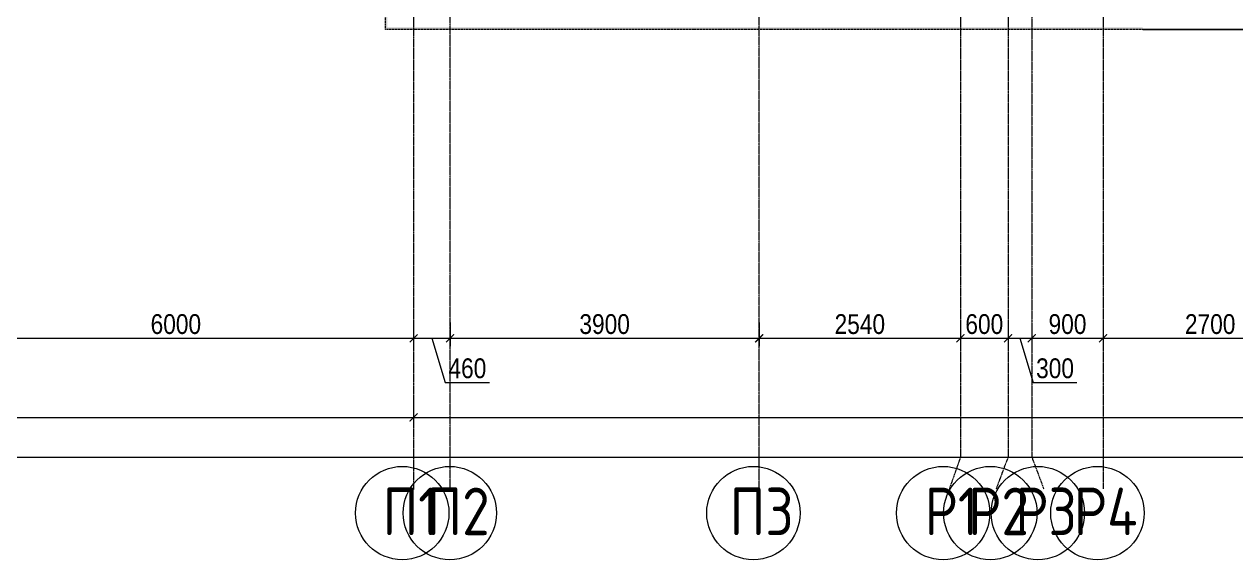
# Model space of a CAD drawing. Header units: millimetres. Extents: x -231292 to 573618, y -153144 to 564035.
# Drawn here: x 49570 to 64856, y 6179 to 12940 of the extents above; entities that cross this region are included whole.
import ezdxf
from ezdxf.enums import TextEntityAlignment as Align

# ---------------------------------------------------------------- set-up
doc = ezdxf.new("R2010")
doc.units = ezdxf.units.MM
doc.linetypes.add('CENTER2', pattern=[28.575, 19.05, -3.175, 3.175, -3.175])
doc.linetypes.add('DASHED', pattern=[19.05, 12.7, -6.35])
doc.layers.get('0').update_dxf_attribs({"color": 250})
doc.layers.get('Defpoints').update_dxf_attribs({"color": 250})
for name, color, linetype, lineweight in [('A-Wall_Материал_Газоблок_Контур', 250, 'Continuous', 0), ('АР_Окна', 250, 'Continuous', 5), ('АР_Штриховка', 250, 'Continuous', 0), ('РД_Оси_100', 250, 'Continuous', 0), ('РД_Оси_размер', 250, 'Continuous', 0)]:
    doc.layers.add(name, color=color, linetype=linetype, lineweight=lineweight)
doc.layers.add('АР_Делит', color=250, linetype='Continuous', lineweight=0, plot=False)
doc.styles.add('style1', font='ARIALN.TTF')
doc.styles.add('ккк', font='isocpeur.ttf', dxfattribs={"width": 0.85, "oblique": 15})
doc.dimstyles.new('Dim100_ареал', dxfattribs={"dimscale": 100, "dimtxt": 2.5, "dimasz": 1, "dimexe": 1, "dimexo": 1, "dimgap": 0.5, "dimtad": 1, "dimzin": 12, "dimdsep": 46, "dimtxsty": 'style1', "dimblk": 'ARCHTICK', "dimcen": 1, "dimdle": 1, "dimclrd": 256, "dimclre": 256, "dimaunit": 1, "dimadec": 0, "dimazin": 3, "dimtfac": 1, "dimtmove": 1, "dimatfit": 3, "dimldrblk": 'OPEN30', "dimfxl": 2, "dimfxlon": 1, "dimtolj": 1, "dimtzin": 0, "dimlwd": 9, "dimlwe": 9, "dimarcsym": 0})

# ---------------------------------------------------------------- blocks, each defined once
blk = doc.blocks.new('A-iden')
at = {"linetype": 'Continuous', "lineweight": 5}
blk.add_circle((-0.73, -4.06), 5.89, dxfattribs=at)
at = {"color": 0, "linetype": 'Continuous', "lineweight": 20, "style": 'ккк', "width": 0.85}
blk.add_attdef('ID', text='', height=6, dxfattribs=at).set_placement((0.31, -3.85), align=Align.MIDDLE_CENTER)
blk = doc.blocks.new('_ArchTick')
at = {"color": 0, "linetype": 'ByBlock', "const_width": 0.15}
blk.add_lwpolyline([(-0.5, -0.5), (0.5, 0.5)], dxfattribs=at)
blk = doc.blocks.new('*D1528')
at = {"layer": 'Defpoints', "color": 0, "transparency": 16777216}
for p in [(39600, -3255), (45600, -3255), (45600, -4255)]:
    blk.add_point(p, dxfattribs=at)
at = {"layer": 'РД_Оси_размер', "lineweight": 9, "transparency": 16777216}
for p, q in [((39600, -4055), (39600, -4355)), ((45600, -4055), (45600, -4355)), ((39500, -4255), (45700, -4255))]:
    blk.add_line(p, q, dxfattribs=at)
at = {"layer": 'РД_Оси_размер', "lineweight": 9, "transparency": 16777216, "xscale": 100, "yscale": 100, "zscale": 100, "rotation": 180}
blk.add_blockref('_ArchTick', (39600, -4255), dxfattribs=at)
at = {"layer": 'РД_Оси_размер', "lineweight": 9, "transparency": 16777216, "xscale": 100, "yscale": 100, "zscale": 100}
blk.add_blockref('_ArchTick', (45600, -4255), dxfattribs=at)
at = {"layer": 'РД_Оси_размер', "color": 0, "transparency": 16777216, "insert": (42600, -4077), "char_height": 250, "attachment_point": 5, "style": 'style1'}
blk.add_mtext('\\A1;6000', dxfattribs=at)
blk = doc.blocks.new('_Open30')
at = {"color": 0, "linetype": 'ByBlock', "lineweight": -2}
for p, q in [((-1, 0.27), (0, 0)), ((0, 0), (-1, -0.27)), ((0, 0), (-1, 0))]:
    blk.add_line(p, q, dxfattribs=at)
blk = doc.blocks.new('*D1529')
at = {"layer": 'Defpoints', "color": 0, "transparency": 16777216}
for p in [(45600, -3255), (46060, -3255), (46060, -4255)]:
    blk.add_point(p, dxfattribs=at)
at = {"layer": 'РД_Оси_размер', "lineweight": 9, "transparency": 16777216}
for p, q in [((45600, -4055), (45600, -4355)), ((46060, -4055), (46060, -4355)), ((45500, -4255), (46160, -4255)), ((45830, -4255), (45997, -4813)), ((45997, -4813), (46558, -4813))]:
    blk.add_line(p, q, dxfattribs=at)
at = {"layer": 'РД_Оси_размер', "lineweight": 9, "transparency": 16777216, "xscale": 100, "yscale": 100, "zscale": 100, "rotation": 180}
blk.add_blockref('_ArchTick', (45600, -4255), dxfattribs=at)
at = {"layer": 'РД_Оси_размер', "lineweight": 9, "transparency": 16777216, "xscale": 100, "yscale": 100, "zscale": 100}
blk.add_blockref('_ArchTick', (46060, -4255), dxfattribs=at)
at = {"layer": 'РД_Оси_размер', "color": 0, "transparency": 16777216, "insert": (46278, -4635), "char_height": 250, "attachment_point": 5, "style": 'style1'}
blk.add_mtext('\\A1;460', dxfattribs=at)
blk = doc.blocks.new('*D1530')
at = {"layer": 'Defpoints', "color": 0, "transparency": 16777216}
for p in [(46060, -3255), (49960, -3255), (49960, -4255)]:
    blk.add_point(p, dxfattribs=at)
at = {"layer": 'РД_Оси_размер', "lineweight": 9, "transparency": 16777216}
for p, q in [((46060, -4055), (46060, -4355)), ((49960, -4055), (49960, -4355)), ((45960, -4255), (50060, -4255))]:
    blk.add_line(p, q, dxfattribs=at)
at = {"layer": 'РД_Оси_размер', "lineweight": 9, "transparency": 16777216, "xscale": 100, "yscale": 100, "zscale": 100, "rotation": 180}
blk.add_blockref('_ArchTick', (46060, -4255), dxfattribs=at)
at = {"layer": 'РД_Оси_размер', "lineweight": 9, "transparency": 16777216, "xscale": 100, "yscale": 100, "zscale": 100}
blk.add_blockref('_ArchTick', (49960, -4255), dxfattribs=at)
at = {"layer": 'РД_Оси_размер', "color": 0, "transparency": 16777216, "insert": (48010, -4077), "char_height": 250, "attachment_point": 5, "style": 'style1'}
blk.add_mtext('\\A1;3900', dxfattribs=at)
blk = doc.blocks.new('*D1531')
at = {"layer": 'Defpoints', "color": 0, "transparency": 16777216}
for p in [(49960, -3255), (52500, -3255), (52500, -4255)]:
    blk.add_point(p, dxfattribs=at)
at = {"layer": 'РД_Оси_размер', "lineweight": 9, "transparency": 16777216}
for p, q in [((49960, -4055), (49960, -4355)), ((52500, -4055), (52500, -4355)), ((49860, -4255), (52600, -4255))]:
    blk.add_line(p, q, dxfattribs=at)
at = {"layer": 'РД_Оси_размер', "lineweight": 9, "transparency": 16777216, "xscale": 100, "yscale": 100, "zscale": 100, "rotation": 180}
blk.add_blockref('_ArchTick', (49960, -4255), dxfattribs=at)
at = {"layer": 'РД_Оси_размер', "lineweight": 9, "transparency": 16777216, "xscale": 100, "yscale": 100, "zscale": 100}
blk.add_blockref('_ArchTick', (52500, -4255), dxfattribs=at)
at = {"layer": 'РД_Оси_размер', "color": 0, "transparency": 16777216, "insert": (51230, -4077), "char_height": 250, "attachment_point": 5, "style": 'style1'}
blk.add_mtext('\\A1;2540', dxfattribs=at)
blk = doc.blocks.new('*D1532')
at = {"layer": 'Defpoints', "color": 0, "transparency": 16777216}
for p in [(52500, -3255), (53100, -3255), (53100, -4255)]:
    blk.add_point(p, dxfattribs=at)
at = {"layer": 'РД_Оси_размер', "lineweight": 9, "transparency": 16777216}
for p, q in [((52500, -4055), (52500, -4355)), ((53100, -4055), (53100, -4355)), ((52400, -4255), (53200, -4255))]:
    blk.add_line(p, q, dxfattribs=at)
at = {"layer": 'РД_Оси_размер', "lineweight": 9, "transparency": 16777216, "xscale": 100, "yscale": 100, "zscale": 100, "rotation": 180}
blk.add_blockref('_ArchTick', (52500, -4255), dxfattribs=at)
at = {"layer": 'РД_Оси_размер', "lineweight": 9, "transparency": 16777216, "xscale": 100, "yscale": 100, "zscale": 100}
blk.add_blockref('_ArchTick', (53100, -4255), dxfattribs=at)
at = {"layer": 'РД_Оси_размер', "color": 0, "transparency": 16777216, "insert": (52800, -4077), "char_height": 250, "attachment_point": 5, "style": 'style1'}
blk.add_mtext('\\A1;600', dxfattribs=at)
blk = doc.blocks.new('*D1533')
at = {"layer": 'Defpoints', "color": 0, "transparency": 16777216}
for p in [(53100, -3255), (53400, -3255), (53400, -4255)]:
    blk.add_point(p, dxfattribs=at)
at = {"layer": 'РД_Оси_размер', "lineweight": 9, "transparency": 16777216}
for p, q in [((53100, -4055), (53100, -4355)), ((53400, -4055), (53400, -4355)), ((53000, -4255), (53500, -4255)), ((53250, -4255), (53417, -4813)), ((53417, -4813), (53969, -4813))]:
    blk.add_line(p, q, dxfattribs=at)
at = {"layer": 'РД_Оси_размер', "lineweight": 9, "transparency": 16777216, "xscale": 100, "yscale": 100, "zscale": 100, "rotation": 180}
blk.add_blockref('_ArchTick', (53100, -4255), dxfattribs=at)
at = {"layer": 'РД_Оси_размер', "lineweight": 9, "transparency": 16777216, "xscale": 100, "yscale": 100, "zscale": 100}
blk.add_blockref('_ArchTick', (53400, -4255), dxfattribs=at)
at = {"layer": 'РД_Оси_размер', "color": 0, "transparency": 16777216, "insert": (53693, -4635), "char_height": 250, "attachment_point": 5, "style": 'style1'}
blk.add_mtext('\\A1;300', dxfattribs=at)
blk = doc.blocks.new('*D1534')
at = {"layer": 'Defpoints', "color": 0, "transparency": 16777216}
for p in [(53400, -3255), (54300, -3255), (54300, -4255)]:
    blk.add_point(p, dxfattribs=at)
at = {"layer": 'РД_Оси_размер', "lineweight": 9, "transparency": 16777216}
for p, q in [((53400, -4055), (53400, -4355)), ((54300, -4055), (54300, -4355)), ((53300, -4255), (54400, -4255))]:
    blk.add_line(p, q, dxfattribs=at)
at = {"layer": 'РД_Оси_размер', "lineweight": 9, "transparency": 16777216, "xscale": 100, "yscale": 100, "zscale": 100, "rotation": 180}
blk.add_blockref('_ArchTick', (53400, -4255), dxfattribs=at)
at = {"layer": 'РД_Оси_размер', "lineweight": 9, "transparency": 16777216, "xscale": 100, "yscale": 100, "zscale": 100}
blk.add_blockref('_ArchTick', (54300, -4255), dxfattribs=at)
at = {"layer": 'РД_Оси_размер', "color": 0, "transparency": 16777216, "insert": (53850, -4077), "char_height": 250, "attachment_point": 5, "style": 'style1'}
blk.add_mtext('\\A1;900', dxfattribs=at)
blk = doc.blocks.new('*D1535')
at = {"layer": 'Defpoints', "color": 0, "transparency": 16777216}
for p in [(54300, -3255), (57000, -3255), (57000, -4255)]:
    blk.add_point(p, dxfattribs=at)
at = {"layer": 'РД_Оси_размер', "lineweight": 9, "transparency": 16777216}
for p, q in [((54300, -4055), (54300, -4355)), ((57000, -4055), (57000, -4355)), ((54200, -4255), (57100, -4255))]:
    blk.add_line(p, q, dxfattribs=at)
at = {"layer": 'РД_Оси_размер', "lineweight": 9, "transparency": 16777216, "xscale": 100, "yscale": 100, "zscale": 100, "rotation": 180}
blk.add_blockref('_ArchTick', (54300, -4255), dxfattribs=at)
at = {"layer": 'РД_Оси_размер', "lineweight": 9, "transparency": 16777216, "xscale": 100, "yscale": 100, "zscale": 100}
blk.add_blockref('_ArchTick', (57000, -4255), dxfattribs=at)
at = {"layer": 'РД_Оси_размер', "color": 0, "transparency": 16777216, "insert": (55650, -4077), "char_height": 250, "attachment_point": 5, "style": 'style1'}
blk.add_mtext('\\A1;2700', dxfattribs=at)
blk = doc.blocks.new('*D24')
at = {"layer": 'Defpoints', "color": 0, "transparency": 16777216}
for p in [(0, -3255), (114600, -3255), (114600, -5755)]:
    blk.add_point(p, dxfattribs=at)
at = {"layer": 'РД_Оси_размер', "color": 0, "lineweight": 5, "transparency": 16777216}
for p, q in [((0, -5555), (0, -5855)), ((114600, -5555), (114600, -5855)), ((-100, -5755), (114700, -5755))]:
    blk.add_line(p, q, dxfattribs=at)
at = {"layer": 'РД_Оси_размер', "color": 0, "lineweight": 5, "transparency": 16777216, "xscale": 100, "yscale": 100, "zscale": 100, "rotation": 180}
blk.add_blockref('_ArchTick', (0, -5755), dxfattribs=at)
at = {"layer": 'РД_Оси_размер', "color": 0, "lineweight": 5, "transparency": 16777216, "xscale": 100, "yscale": 100, "zscale": 100}
blk.add_blockref('_ArchTick', (114600, -5755), dxfattribs=at)
at = {"layer": 'РД_Оси_размер', "color": 0, "transparency": 16777216, "insert": (57300, -5577), "char_height": 250, "attachment_point": 5, "style": 'style1'}
blk.add_mtext('\\A1;114600', dxfattribs=at)
blk = doc.blocks.new('*D44')
at = {"layer": 'Defpoints', "color": 0, "transparency": 16777216}
for p in [(27600, -3255), (45600, -3253), (45600, -5255)]:
    blk.add_point(p, dxfattribs=at)
at = {"layer": 'РД_Оси_размер', "color": 0, "lineweight": 5, "transparency": 16777216}
for p, q in [((27600, -5055), (27600, -5355)), ((45600, -5055), (45600, -5355)), ((27500, -5255), (45700, -5255))]:
    blk.add_line(p, q, dxfattribs=at)
at = {"layer": 'РД_Оси_размер', "color": 0, "lineweight": 5, "transparency": 16777216, "xscale": 100, "yscale": 100, "zscale": 100, "rotation": 180}
blk.add_blockref('_ArchTick', (27600, -5255), dxfattribs=at)
at = {"layer": 'РД_Оси_размер', "color": 0, "lineweight": 5, "transparency": 16777216, "xscale": 100, "yscale": 100, "zscale": 100}
blk.add_blockref('_ArchTick', (45600, -5255), dxfattribs=at)
at = {"layer": 'РД_Оси_размер', "color": 0, "transparency": 16777216, "insert": (36600, -5077), "char_height": 250, "attachment_point": 5, "style": 'style1'}
blk.add_mtext('\\A1;18000', dxfattribs=at)
blk = doc.blocks.new('*D40')
at = {"layer": 'Defpoints', "color": 0, "transparency": 16777216}
for p in [(45600, -3255), (83100, -3255), (83100, -5255)]:
    blk.add_point(p, dxfattribs=at)
at = {"layer": 'РД_Оси_размер', "color": 0, "lineweight": 5, "transparency": 16777216}
for p, q in [((45600, -5055), (45600, -5355)), ((83100, -5055), (83100, -5355)), ((45500, -5255), (83200, -5255))]:
    blk.add_line(p, q, dxfattribs=at)
at = {"layer": 'РД_Оси_размер', "color": 0, "lineweight": 5, "transparency": 16777216, "xscale": 100, "yscale": 100, "zscale": 100, "rotation": 180}
blk.add_blockref('_ArchTick', (45600, -5255), dxfattribs=at)
at = {"layer": 'РД_Оси_размер', "color": 0, "lineweight": 5, "transparency": 16777216, "xscale": 100, "yscale": 100, "zscale": 100}
blk.add_blockref('_ArchTick', (83100, -5255), dxfattribs=at)
at = {"layer": 'РД_Оси_размер', "color": 0, "transparency": 16777216, "insert": (64350, -5077), "char_height": 250, "attachment_point": 5, "style": 'style1'}
blk.add_mtext('\\A1;37500', dxfattribs=at)
blk = doc.blocks.new('СОШ_2200_АР_ОСИ_М100_28.05.24')
at = {"layer": 'АР_Делит', "color": 5, "linetype": 'DASHED'}
blk.add_lwpolyline([(114955, 135155), (114955, -355), (93595.036, -355), (93595.036, 13855), (94145, 13855), (94145, 68320), (66055, 68320), (66055, 13857.73), (83455, 13857.73), (83455, -355), (45245, -355), (45245, 13145), (44695, 13145), (44695, 26755), (45245, 26755), (45245, 68320), (20455, 68320), (20455, 26755), (27955, 26755), (27955, 13145), (-355, 13145), (-355, 100855)], dxfattribs=at)
at = {"layer": 'РД_Оси_100', "linetype": 'CENTER2'}
blk.add_line((49960, -6155), (49960, 139938.679), dxfattribs=at)
for points in [[(45530, 139938.679), (45600, 139538.679), (45600, -6163.457)], [(46060, -6163.105), (46060, 139538.679), (46130, 139938.679)], [(52500, 139938.679), (52500, -5755), (52358.276, -6155)], [(53100, 139938.679), (53100, -5755), (52949.266, -6155)], [(54300, 139938.679), (54300, -6155)], [(53400, 70753.904), (53400, -5755), (53550, -6155)]]:
    blk.add_lwpolyline(points, dxfattribs=at)
at = {"layer": 'РД_Оси_100', "color": 0, "xscale": 100, "yscale": 100, "zscale": 100}
for p, values in [((45529.266, -6054.999), {'ID': 'П1'}), ((52353.771, -6054.966), {'ID': 'Р1'}), ((52948.532, -6054.999), {'ID': 'Р2'}), ((53549.266, -6054.999), {'ID': 'Р3'}), ((54300.734, -6054.999), {'ID': 'Р4'})]:
    blk.add_blockref('A-iden', p, dxfattribs=at).add_auto_attribs(values)
at = {"layer": 'РД_Оси_100', "color": 1, "xscale": 100, "yscale": 100, "zscale": 100}
for p, values in [((46129.266, -6054.999), {'ID': 'П2'}), ((49960, -6054.999), {'ID': 'П3'})]:
    blk.add_blockref('A-iden', p, dxfattribs=at).add_auto_attribs(values)
at = {"layer": 'РД_Оси_размер'}
for base, p1, p2, picture, middle in [((114600, -5755), (0, -3255), (114600, -3255), '*D24', (57300, -5577.357)), ((45600, -5255), (27600, -3255), (45600, -3253.064), '*D44', (36600, -5077.357)), ((45600, -4255), (39600, -3255), (45600, -3255), '*D1528', (42600, -4077.357)), ((46060, -4255), (45600, -3255), (46060, -3255), '*D1529', (46047.379, -4635.286)), ((83100, -5255), (45600, -3255), (83100, -3255), '*D40', (64350, -5077.357)), ((49960, -4255), (46060, -3255), (49960, -3255), '*D1530', (48010, -4077.357)), ((52500, -4255), (49960, -3255), (52500, -3255), '*D1531', (51230, -4077.357)), ((53100, -4255), (52500, -3255), (53100, -3255), '*D1532', (52800, -4077.357)), ((53400, -4255), (53100, -3255), (53400, -3255), '*D1533', (53467.379, -4635.286)), ((54300, -4255), (53400, -3255), (54300, -3255), '*D1534', (53850, -4077.357)), ((57000, -4255), (54300, -3255), (57000, -3255), '*D1535', (55650, -4077.357))]:
    dim = blk.add_linear_dim(base=base, p1=p1, p2=p2, dimstyle='Dim100_ареал', dxfattribs=at)
    dim.commit()
    dim.dimension.update_dxf_attribs({"geometry": picture, "text_midpoint": middle})

msp = doc.modelspace()

# ---------------------------------------------------------------- hatches: boundary and pattern name
at = {"layer": 'АР_Штриховка', "linetype": 'Continuous', "lineweight": 0}
h = msp.add_hatch(dxfattribs=at)
h.set_pattern_fill('_U', color=256, style=0, pattern_type=0)
h.set_pattern_definition([(360, (8883.4027, 13229.6861), (-6e-17, 1), [])])
h.paths.add_polyline_path([(54128.403, 12874.686), (54153.403, 12899.686), (54153.403, 14329.686), (54128.403, 14329.686)], flags=0)
h.paths.add_polyline_path([(54128.403, 17029.686), (54153.403, 17029.686), (54153.403, 17929.686), (54128.403, 17929.686)], flags=0)
h.paths.add_polyline_path([(54128.403, 19729.686), (54153.403, 19729.686), (54153.403, 20829.686), (54128.403, 20829.686)], flags=0)
h.paths.add_polyline_path([(54128.403, 22029.686), (54153.403, 22029.686), (54153.403, 22929.686), (54128.403, 22929.686)], flags=0)
h.paths.add_polyline_path([(54128.403, 24729.686), (54153.403, 24729.686), (54153.403, 26279.686), (54128.403, 26279.686)], flags=0)
h = msp.add_hatch(dxfattribs=at)
h.set_pattern_fill('_U', color=256, angle=-360, style=0, pattern_type=0)
h.set_pattern_definition([(4e-15, (8883.4027, 13229.6861), (-3e-16, 1), [])])
h.paths.add_polyline_path([(92338.403, 12874.686), (92313.403, 12899.686), (91183.403, 12899.686), (91183.403, 12874.686)], flags=0)
h.paths.add_polyline_path([(89983.403, 12874.686), (89983.403, 12899.686), (88583.403, 12899.686), (88583.403, 12874.686)], flags=0)
h.paths.add_polyline_path([(85283.403, 12874.686), (85283.403, 12899.686), (84383.403, 12899.686), (84383.403, 12874.686)], flags=0)
h.paths.add_polyline_path([(83183.403, 12874.686), (83183.403, 12899.686), (79883.403, 12899.686), (79883.403, 12874.686)], flags=0)
h.paths.add_polyline_path([(78683.403, 12874.686), (78683.403, 12899.686), (77783.403, 12899.686), (77783.403, 12874.686)], flags=0)
h.paths.add_polyline_path([(76583.403, 12874.686), (76583.403, 12899.686), (75683.403, 12899.686), (75683.403, 12874.686)], flags=0)
h.paths.add_polyline_path([(72383.403, 12874.686), (72383.403, 12899.686), (71183.403, 12899.686), (71183.403, 12874.686)], flags=0)
h.paths.add_polyline_path([(69983.403, 12874.686), (69983.403, 12899.686), (69083.403, 12899.686), (69083.403, 12874.686)], flags=0)
h.paths.add_polyline_path([(67883.403, 12874.686), (67883.403, 12899.686), (66983.403, 12899.686), (66983.403, 12874.686)], flags=0)
h.paths.add_polyline_path([(63683.403, 12874.686), (63683.403, 12899.686), (54153.403, 12899.686), (54128.403, 12874.686)], flags=0)

# ---------------------------------------------------------------- linework, layer by layer
at = {"layer": 'A-Wall_Материал_Газоблок_Контур', "linetype": 'Continuous', "lineweight": 0}
msp.add_line((63683.403, 12874.686), (66983.403, 12874.686), dxfattribs=at)
at = {"layer": 'АР_Окна', "linetype": 'Continuous', "lineweight": 5}
msp.add_line((66983.403, 12874.686), (63683.403, 12874.686), dxfattribs=at)

# ---------------------------------------------------------------- block references
at = {"layer": 'РД_Оси_100'}
msp.add_blockref('СОШ_2200_АР_ОСИ_М100_28.05.24', (8883.403, 13229.686), dxfattribs=at)

doc.saveas('drawing.dxf')
